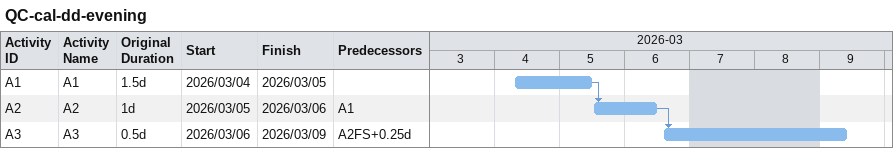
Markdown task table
QC-cal-dd-evening

| ID | Task | Original duration | Start | Finish | Predecessors |
|---|---|---|---|---|---|
| A1 | A1 | 1.5d | 2026-03-04 | 2026-03-05 |  |
| A2 | A2 | 1d | 2026-03-05 | 2026-03-06 | A1 |
| A3 | A3 | 0.5d | 2026-03-06 | 2026-03-09 | A2FS+0.25d |
